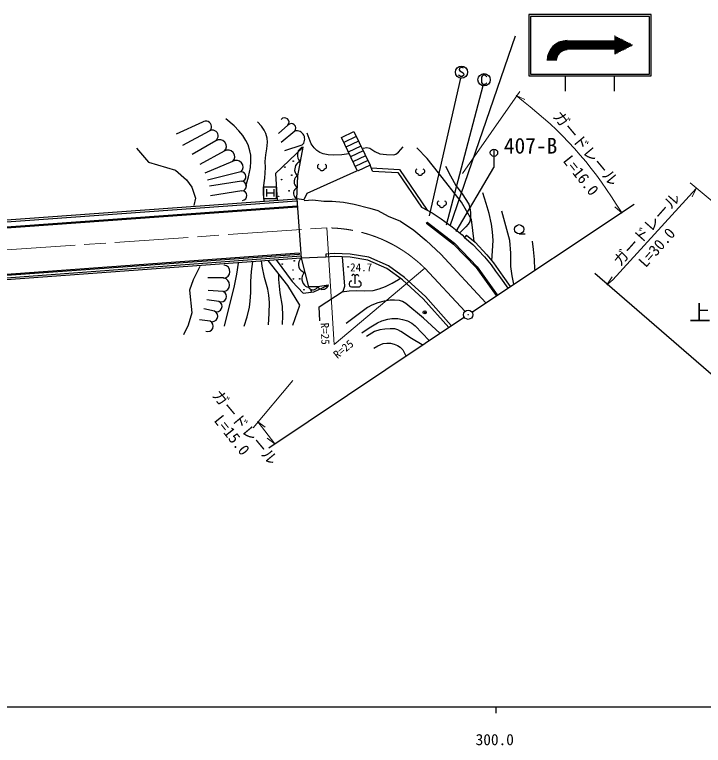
# Model space of a CAD drawing. Units: millimetres, scale not verified. Extents: x 40000 to 680000, y 20000 to 380000.
# Drawn here: x 289504 to 401882, y 198715 to 318008 of the extents above; entities that cross this region are included whole.
import ezdxf
from ezdxf.enums import TextEntityAlignment as Align

# ---------------------------------------------------------------- set-up
doc = ezdxf.new("R2010")
doc.units = ezdxf.units.MM
doc.header["$LTSCALE"] = 1000
doc.header["$PDMODE"] = 32
doc.header["$PDSIZE"] = 500
doc.linetypes.add('CHAIN', pattern=[18.5, 12, -1.5, 3.5, -1.5])
for name, color, linetype, lineweight in [('M-BGD', 7, 'Continuous', 25), ('M-BGD-EXST', 7, 'Continuous', 25), ('M-BMK', 2, 'CHAIN', 13), ('M-BMK-OTRS', 5, 'Continuous', 25), ('M-BMK-SRVR', 3, 'Continuous', 25), ('M-STR-HTXT', 7, 'Continuous', 13), ('M-STR-STR1', 1, 'Continuous', 25), ('M-STR-STRC', 7, 'Continuous', 25), ('M-TTL-BAND', 7, 'Continuous', 25)]:
    doc.layers.add(name, color=color, linetype=linetype, lineweight=lineweight)
doc.layers.add('M-OTRS', color=6, linetype='Continuous')
doc.styles.add('ＭＳ ゴシック', font='')
doc.styles.get('ＭＳ ゴシック').set_extended_font_data('MS Gothic')

msp = doc.modelspace()

# ---------------------------------------------------------------- linework, layer by layer
at = {"layer": 'M-BGD'}
for p, q in [((320173, 300452), (315876, 298498)), ((334102, 299960), (332534, 298597)), ((321247, 298962), (316902, 296643)), ((335207, 299008), (332996, 297157)), ((342817, 297929), (344868, 298906)), ((344868, 298906), (347491, 293405)), ((322356, 297387), (318464, 295178)), ((345439, 292427), (342817, 297929)), ((345243, 298121), (343192, 297143)), ((345618, 297335), (343566, 296357)), ((309410, 296188), (311328, 293910)), ((336596, 296386), (332071, 292067)), ((336390, 296695), (333511, 295769)), ((335721, 291707), (336596, 296386)), ((335988, 296011), (335794, 295755)), ((336165, 296174), (335988, 296011)), ((336333, 296289), (336165, 296174)), ((336596, 296386), (336333, 296289)), ((345992, 296549), (343941, 295571)), ((356802, 294521), (355125, 296278)), ((323714, 295708), (319734, 293567)), ((335641, 295197), (335635, 294905)), ((335635, 294905), (335724, 294596)), ((335694, 295480), (335641, 295197)), ((335794, 295755), (335694, 295480)), ((346367, 295763), (344315, 294785)), ((346742, 294977), (344690, 293999)), ((311328, 293910), (315763, 292592)), ((325073, 294030), (320515, 292151)), ((335548, 293652), (335353, 293395)), ((335724, 293814), (335548, 293652)), ((335724, 294596), (335830, 294381)), ((335892, 293930), (335724, 293814)), ((335830, 294381), (335945, 294213)), ((336155, 294027), (335892, 293930)), ((335945, 294213), (336155, 294027)), ((339031, 293510), (338941, 293390)), ((339151, 293570), (339031, 293510)), ((340291, 293510), (340171, 293570)), ((340381, 293390), (340291, 293510)), ((347116, 294191), (345065, 293213)), ((358638, 292206), (356802, 294521)), ((315763, 292592), (317561, 291034)), ((326431, 292352), (320954, 290979)), ((335200, 292838), (335195, 292546)), ((335195, 292546), (335283, 292237)), ((335253, 293121), (335200, 292838)), ((335353, 293395), (335253, 293121)), ((345285, 292427), (337161, 288828)), ((338941, 293390), (338911, 293270)), ((338911, 293270), (338911, 293150)), ((338911, 293150), (338941, 293030)), ((338941, 293030), (339001, 292940)), ((339001, 292940), (339091, 292880)), ((339091, 292880), (339211, 292850)), ((339211, 292850), (339271, 292850)), ((339271, 292850), (339301, 292760)), ((339301, 292760), (339361, 292670)), ((339361, 292670), (339481, 292580)), ((339481, 292580), (339601, 292550)), ((339601, 292550), (339721, 292550)), ((339721, 292550), (339811, 292580)), ((339811, 292580), (339931, 292640)), ((339931, 292640), (339991, 292700)), ((339991, 292700), (340021, 292760)), ((340021, 292760), (340051, 292850)), ((340051, 292850), (340111, 292850)), ((340111, 292850), (340231, 292880)), ((340231, 292880), (340321, 292940)), ((340321, 292940), (340381, 293030)), ((340411, 293270), (340381, 293390)), ((340381, 293030), (340411, 293150)), ((340411, 293150), (340411, 293270)), ((347491, 293405), (345439, 292427)), ((347874, 292459), (347491, 293405)), ((347667, 292971), (352315, 292720)), ((347874, 292459), (352040, 292234)), ((352315, 292720), (356810, 286065)), ((354946, 292620), (354916, 292500)), ((354916, 292500), (354916, 292380)), ((354916, 292380), (354946, 292260)), ((355036, 292740), (354946, 292620)), ((355156, 292800), (355036, 292740)), ((356296, 292740), (356176, 292800)), ((356386, 292620), (356296, 292740)), ((356416, 292500), (356386, 292620)), ((356386, 292260), (356416, 292380)), ((356416, 292380), (356416, 292500)), ((332071, 292067), (332332, 287686)), ((335163, 291124), (335115, 290898)), ((335287, 291346), (335163, 291124)), ((335283, 292237), (335390, 292021)), ((335408, 291493), (335287, 291346)), ((335390, 292021), (335505, 291853)), ((335527, 291602), (335408, 291493)), ((335505, 291853), (335714, 291668)), ((335721, 291707), (335527, 291602)), ((335551, 287918), (335721, 291707)), ((352040, 292234), (355868, 286566)), ((354946, 292260), (355006, 292170)), ((355006, 292170), (355096, 292110)), ((355096, 292110), (355216, 292080)), ((355216, 292080), (355276, 292080)), ((355276, 292080), (355306, 291990)), ((355306, 291990), (355366, 291900)), ((355366, 291900), (355486, 291810)), ((355486, 291810), (355606, 291780)), ((355606, 291780), (355726, 291780)), ((355726, 291780), (355816, 291810)), ((355816, 291810), (355936, 291870)), ((355936, 291870), (355996, 291930)), ((355996, 291930), (356026, 291990)), ((356026, 291990), (356056, 292080)), ((356056, 292080), (356116, 292080)), ((356116, 292080), (356236, 292110)), ((356236, 292110), (356326, 292170)), ((356326, 292170), (356386, 292260)), ((362431, 287375), (358638, 292206)), ((317561, 291034), (318400, 289835)), ((326511, 290794), (321296, 290002)), ((330185, 287918), (330185, 289918)), ((330185, 289918), (332185, 289918)), ((332185, 289918), (332185, 287918)), ((335115, 290898), (335104, 290670)), ((335104, 290670), (335132, 290440)), ((335132, 290440), (335236, 290207)), ((335236, 290207), (335343, 290051)), ((335343, 290051), (335452, 289932)), ((335452, 289932), (335636, 289809)), ((318400, 289835), (319000, 288037)), ((326591, 289236), (321491, 288440)), ((330585, 289518), (330585, 288318)), ((330585, 288918), (331785, 288918)), ((331785, 289518), (331785, 288318)), ((335029, 289000), (335019, 288772)), ((335019, 288772), (335047, 288542)), ((335077, 289226), (335029, 289000)), ((335202, 289448), (335077, 289226)), ((335322, 289595), (335202, 289448)), ((335441, 289704), (335322, 289595)), ((335636, 289809), (335441, 289704)), ((337161, 288828), (336698, 287799)), ((319000, 288037), (318760, 286838)), ((332185, 287918), (330185, 287918)), ((335047, 288542), (335150, 288309)), ((335150, 288309), (335258, 288152)), ((335258, 288152), (335366, 288033)), ((335366, 288033), (335551, 287911)), ((336698, 287799), (335552, 287937)), ((336750, 287645), (338138, 287748)), ((338138, 287748), (339938, 287542)), ((339938, 287542), (341326, 287542)), ((341326, 287542), (343177, 287388)), ((358576, 287508), (358486, 287388)), ((358696, 287568), (358576, 287508)), ((359836, 287508), (359716, 287568)), ((359926, 287388), (359836, 287508)), ((343177, 287388), (344925, 287080)), ((344925, 287080), (347445, 286411)), ((347445, 286411), (348781, 286051)), ((355868, 286566), (357632, 285628)), ((358486, 287388), (358456, 287268)), ((358456, 287268), (358456, 287148)), ((358456, 287148), (358486, 287028)), ((358486, 287028), (358546, 286938)), ((358546, 286938), (358636, 286878)), ((358636, 286878), (358756, 286848)), ((358756, 286848), (358816, 286848)), ((358816, 286848), (358846, 286758)), ((358846, 286758), (358906, 286668)), ((358906, 286668), (359026, 286578)), ((359026, 286578), (359146, 286548)), ((359146, 286548), (359266, 286548)), ((359266, 286548), (359356, 286578)), ((359356, 286578), (359476, 286638)), ((359476, 286638), (359536, 286698)), ((359536, 286698), (359566, 286758)), ((359566, 286758), (359596, 286848)), ((359596, 286848), (359656, 286848)), ((359656, 286848), (359776, 286878)), ((359776, 286878), (359866, 286938)), ((359866, 286938), (359926, 287028)), ((359956, 287268), (359926, 287388)), ((359926, 287028), (359956, 287148)), ((359956, 287148), (359956, 287268)), ((364028, 284540), (362431, 287375)), ((348781, 286051), (350478, 285126)), ((350478, 285126), (352483, 284303)), ((357632, 285628), (359096, 284652)), ((352483, 284303), (354622, 282824)), ((359096, 284652), (360898, 283339)), ((364468, 280947), (364028, 284540)), ((354622, 282824), (356630, 281117)), ((360898, 283339), (362512, 282063)), ((362512, 282063), (362924, 281650)), ((363249, 282030), (362924, 281650)), ((362924, 281650), (364289, 280483)), ((363249, 282030), (364634, 280845)), ((371825, 282202), (372825, 282202)), ((356630, 281117), (359040, 278908)), ((364289, 280483), (366168, 278478)), ((364634, 280845), (366545, 278807)), ((332191, 277965), (334767, 274442)), ((336071, 278070), (335965, 277895)), ((336269, 278267), (336071, 278070)), ((340297, 278409), (336269, 278267)), ((336269, 278267), (337433, 273554)), ((341667, 279008), (340261, 278908)), ((340261, 278908), (340297, 278409)), ((341675, 278507), (340297, 278409)), ((344278, 278908), (341667, 279008)), ((344227, 278409), (341675, 278507)), ((343379, 273657), (343002, 278456)), ((347147, 277922), (344227, 278409)), ((347291, 278405), (344278, 278908)), ((350504, 276999), (347291, 278405)), ((359040, 278908), (366371, 270974)), ((366168, 278478), (367233, 277163)), ((366545, 278807), (367630, 277467)), ((319719, 276889), (318640, 274732)), ((334073, 273766), (330888, 277868)), ((335872, 277674), (335801, 277360)), ((335801, 277360), (335823, 277069)), ((335823, 277069), (335892, 276789)), ((335965, 277895), (335872, 277674)), ((335892, 276789), (336008, 276521)), ((350254, 276563), (347147, 277922)), ((353115, 275091), (350504, 276999)), ((367233, 277163), (367985, 276129)), ((367630, 277467), (368390, 276421)), ((336008, 276521), (336217, 276276)), ((336217, 276276), (336403, 276124)), ((336403, 276124), (336577, 276019)), ((336638, 275731), (336528, 275550)), ((336577, 276019), (336845, 275937)), ((336845, 275937), (336638, 275731)), ((352799, 274704), (350254, 276563)), ((367985, 276129), (368768, 275033)), ((368390, 276421), (369176, 275322)), ((318640, 274732), (318041, 273053)), ((323598, 275015), (321012, 275046)), ((334767, 274442), (336597, 272560)), ((336431, 275320), (336357, 274992)), ((336357, 274992), (336380, 274689)), ((336380, 274689), (336452, 274398)), ((336528, 275550), (336431, 275320)), ((336452, 274398), (336573, 274119)), ((344302, 274477), (344142, 274317)), ((344502, 274517), (344302, 274477)), ((344582, 275477), (344502, 275317)), ((344702, 275557), (344582, 275477)), ((344862, 275557), (344702, 275557)), ((344982, 275477), (344862, 275557)), ((345062, 275357), (344982, 275477)), ((345062, 275357), (345142, 275477)), ((345062, 274037), (345062, 275357)), ((345142, 275477), (345262, 275557)), ((345262, 275557), (345422, 275557)), ((345422, 275557), (345542, 275477)), ((345542, 275477), (345622, 275317)), ((345822, 274477), (345622, 274517)), ((345942, 274357), (345822, 274477)), ((356174, 271626), (352799, 274704)), ((356530, 271978), (353115, 275091)), ((368768, 275033), (369958, 273341)), ((369176, 275322), (370367, 273629)), ((336021, 270573), (334073, 273766)), ((336573, 274119), (336790, 273863)), ((336790, 273863), (336984, 273705)), ((336984, 273705), (337165, 273596)), ((337165, 273596), (337444, 273510)), ((337433, 273554), (337523, 273404)), ((338950, 273554), (337433, 273554)), ((337523, 273404), (337613, 273314)), ((337613, 273314), (337733, 273224)), ((337733, 273224), (337913, 273134)), ((338322, 272769), (340675, 273867)), ((338453, 273134), (338633, 273224)), ((338633, 273224), (338753, 273314)), ((338753, 273314), (338843, 273404)), ((338843, 273404), (338933, 273554)), ((340675, 273867), (338950, 273554)), ((338950, 273554), (339088, 273396)), ((339088, 273396), (339214, 273309)), ((339214, 273309), (339375, 273228)), ((339375, 273228), (339606, 273161)), ((339825, 273164), (340038, 273203)), ((340038, 273203), (340244, 273277)), ((340244, 273277), (340437, 273422)), ((340437, 273422), (340559, 273554)), ((340559, 273554), (340646, 273679)), ((340646, 273679), (340720, 273876)), ((343109, 272846), (343379, 273657)), ((344142, 274317), (344062, 274117)), ((344062, 274117), (344062, 273957)), ((344062, 273957), (344142, 273757)), ((344142, 273757), (344262, 273637)), ((344262, 273637), (344462, 273557)), ((344462, 273557), (345662, 273557)), ((345662, 273557), (345782, 273597)), ((345782, 273597), (345942, 273717)), ((346022, 274237), (345942, 274357)), ((345942, 273717), (346022, 273837)), ((346062, 274117), (346022, 274237)), ((346022, 273837), (346062, 273997)), ((346062, 273997), (346062, 274117)), ((318041, 273053), (318400, 269338)), ((323555, 272814), (321073, 272977)), ((336597, 272560), (338322, 272769)), ((337913, 273134), (338093, 273104)), ((338093, 273104), (338273, 273104)), ((338273, 273104), (338453, 273134)), ((339213, 270303), (343109, 272846)), ((339606, 273161), (339825, 273164)), ((322835, 271196), (320890, 271455)), ((360375, 266925), (356174, 271626)), ((360748, 267258), (356530, 271978)), ((322116, 269577), (320373, 269965)), ((334884, 267327), (336021, 270573)), ((339321, 268030), (339213, 270303)), ((318400, 269338), (317801, 267300)), ((317801, 267300), (317082, 265742)), ((321397, 267959), (319673, 268200))]:
    msp.add_line(p, q, dxfattribs=at)
for points in [[(327238, 290010), (327683, 291549), (327987, 293037), (328071, 294037), (328030, 295038), (327898, 295796), (327594, 296757), (327251, 297485), (326748, 298273), (326109, 299046), (325301, 299849), (323947, 301014)], [(330220, 287542), (330123, 288741), (330138, 289740), (330331, 291330), (330422, 293027), (330401, 294028), (330503, 295125), (330674, 296111), (330756, 297204), (330707, 297813), (330513, 298590), (330242, 299152), (329775, 299798), (329140, 300499)], [(344051, 295306), (342867, 295130), (341466, 295044), (340662, 295104), (339866, 295280), (339309, 295508), (338802, 295838), (338371, 296258), (337905, 296923), (337213, 298649)], [(346365, 296232), (346985, 296295), (347445, 296232), (348276, 295681), (349072, 295298), (350170, 295152), (351382, 295121), (351680, 295219), (352152, 295547), (352895, 296438)], [(359796, 293284), (360599, 291674), (361504, 290118), (362540, 288734), (363624, 287067), (363800, 286488), (363902, 285686), (363900, 285045), (363750, 284253), (363526, 283814), (363138, 283359), (362112, 282304)], [(367342, 277833), (367497, 279425), (367559, 281150), (367485, 282550), (367317, 283777), (366919, 285533), (366451, 287151), (365905, 288892)], [(370945, 273994), (370669, 275371), (370477, 276879), (370462, 279084), (370311, 281134), (368995, 285925)], [(374376, 276411), (374340, 278012), (374188, 279666), (373986, 281012)], [(325957, 277445), (325708, 275661), (325332, 273728), (323684, 267165)], [(326931, 267165), (327422, 268699), (327808, 270250), (327950, 271239), (328020, 272634), (328047, 274440), (328173, 276097), (328392, 277716)], [(330935, 267381), (331059, 269201), (331077, 271006), (330978, 272193), (330798, 273181), (330277, 275114), (329907, 276970), (329798, 277878)], [(333207, 267435), (333273, 268841), (333228, 270437), (332851, 272596), (332612, 274763), (332612, 275659)], [(342890, 272739), (344080, 272917), (345252, 272984), (346656, 272915), (348000, 272992), (348970, 273247), (350033, 273651), (351095, 274163), (352120, 274786), (352372, 274950)], [(358857, 266008), (356194, 268431), (353333, 270875), (352812, 271158), (352286, 271324), (351485, 271413), (350791, 271388), (349804, 271231), (348747, 270944), (347814, 270583), (347066, 270179), (343578, 267580)], [(346147, 266040), (347329, 266868), (348719, 267692), (349444, 268012), (350389, 268292), (351028, 268387), (352035, 268387), (352817, 268257), (353586, 268003), (354298, 267631), (354877, 267192), (357142, 264792)], [(356008, 264092), (354274, 265109), (352520, 266287), (352003, 266569), (351555, 266692), (350756, 266726), (349931, 266648), (349109, 266539), (348211, 266278), (346919, 265467)], [(348098, 263551), (348791, 263963), (349616, 264295), (350211, 264387), (350854, 264367), (351446, 264236), (351998, 263992), (352405, 263707), (352829, 263270), (353355, 262323)]]:
    msp.add_lwpolyline(points, dxfattribs=at)
for centre, radius in [((334967, 294091), 50), ((334967, 294091), 30), ((334967, 294091), 10), ((333591, 293126), 50), ((333591, 293126), 30), ((333591, 293126), 10), ((333058, 291074), 50), ((333058, 291074), 30), ((333058, 291074), 10), ((334720, 291792), 50), ((334720, 291792), 30), ((334720, 291792), 10), ((334289, 289247), 50), ((334289, 289247), 30), ((334289, 289247), 10), ((332585, 288344), 50), ((332585, 288344), 30), ((332585, 288344), 10), ((371825, 282962), 760), ((333167, 277282), 50), ((333167, 277282), 30), ((333167, 277282), 10), ((335132, 277808), 50), ((335132, 277808), 30), ((335132, 277808), 10), ((343932, 276819), 50), ((343932, 276819), 30), ((343932, 276819), 10), ((334926, 276322), 50), ((334926, 276322), 30), ((334926, 276322), 10), ((334995, 274860), 50), ((334995, 274860), 30), ((334995, 274860), 10), ((336023, 274883), 50), ((336023, 274883), 30), ((336023, 274883), 10), ((336708, 273101), 50), ((336708, 273101), 30), ((336708, 273101), 10), ((337874, 272918), 50), ((337874, 272918), 30), ((337874, 272918), 10)]:
    msp.add_circle(centre, radius, dxfattribs=at)
for centre, radius, start, end in [((320710, 299707), 918, 305.80334, 125.80335), ((333549, 300435), 729, 319.28915, 139.28915), ((334655, 299484), 729, 319.28915, 139.28915), ((321784, 298218), 918, 305.80334, 125.80335), ((335492, 297695), 1344, 311.90247, 102.2417), ((322971, 296495), 1083, 313.37216, 124.6098), ((324329, 294817), 1083, 313.37216, 124.6098), ((325688, 293139), 1083, 313.37216, 124.6098), ((326471, 291573), 780, 272.93567, 92.93567), ((326551, 290015), 780, 272.93567, 92.93567), ((326631, 288456), 780, 272.93567, 92.93567), ((323562, 276052), 1082, 272.77292, 84.0448), ((323502, 273895), 1082, 272.77292, 84.0448), ((323195, 272005), 885, 246.03751, 66.03751), ((322476, 270386), 885, 246.03751, 66.03751), ((321757, 268768), 885, 246.03751, 66.03751), ((321037, 267150), 885, 246.03751, 66.03751)]:
    msp.add_arc(centre, radius, start, end, dxfattribs=at)
at = {"layer": 'M-BGD-EXST'}
for p, q in [((362099, 309247), (362059, 309007)), ((362059, 309007), (362139, 308807)), ((362339, 309367), (362099, 309247)), ((362499, 309367), (362339, 309367)), ((362659, 309327), (362499, 309367)), ((362739, 309247), (362659, 309327)), ((362019, 308047), (361939, 308167)), ((362259, 307927), (362019, 308047)), ((362139, 308807), (362699, 308487)), ((362539, 307927), (362259, 307927)), ((362739, 308047), (362539, 307927)), ((362699, 308487), (362779, 308287)), ((362779, 308287), (362739, 308047)), ((365778, 307981), (365658, 307821)), ((365658, 307821), (365658, 306941)), ((365938, 308101), (365778, 307981)), ((366298, 308101), (365938, 308101)), ((366458, 307981), (366298, 308101)), ((366538, 307861), (366458, 307981)), ((357178, 285178), (362310, 307617)), ((365658, 306941), (365778, 306781)), ((365778, 306781), (365938, 306661)), ((365938, 306661), (366298, 306661)), ((366298, 306661), (366458, 306741)), ((366458, 306741), (366538, 306861)), ((365918, 306402), (359929, 283637))]:
    msp.add_line(p, q, dxfattribs=at)
for centre in [(362419, 308607), (366098, 307381)]:
    msp.add_circle(centre, 1000, dxfattribs=at)
at = {"layer": 'M-BMK'}
for p, q in [((268952, 278289), (340421, 283193)), ((362995, 269560), (356437, 276598))]:
    msp.add_line(p, q, dxfattribs=at)
msp.add_arc((340384, 260356), 22837, 45.3334, 89.90633, dxfattribs=at)
at = {"layer": 'M-BMK-OTRS'}
for p, q in [((364130, 269428), (390584, 287074)), ((411593, 251978), (384158, 275766)), ((362883, 268595), (330957, 247238))]:
    msp.add_line(p, q, dxfattribs=at)
at = {"layer": 'M-BMK-SRVR'}
for radius in [750, 30]:
    msp.add_circle((363506, 269012), radius, dxfattribs=at)
at = {"layer": 'M-OTRS'}
msp.add_point((356416, 269398), dxfattribs=at)
at = {"layer": 'M-STR-HTXT'}
for p, q in [((362584, 292062), (371939, 305449)), ((371351, 304792), (372772, 304154)), ((372514, 303822), (371351, 304792)), ((414290, 278331), (399728, 290525)), ((387098, 274706), (400730, 289642)), ((400730, 289642), (400029, 288251)), ((388607, 285598), (387435, 286625)), ((387637, 287084), (388607, 285598)), ((340421, 283193), (341639, 264138)), ((356437, 276598), (341639, 264138)), ((386149, 273877), (387002, 275180)), ((387098, 274706), (386149, 273877)), ((328432, 250550), (334908, 258296)), ((329148, 251570), (330400, 250644)), ((329782, 250754), (329148, 251570)), ((329782, 250754), (331958, 247944)), ((331958, 247944), (330707, 248873))]:
    msp.add_line(p, q, dxfattribs=at)
msp.add_arc((334986, 254716), 61804, 31.58177, 52.61227, dxfattribs=at)
at = {"layer": 'M-STR-STR1'}
for p, q in [((116104, 272119), (335551, 287918)), ((116125, 271820), (335573, 287619)), ((335551, 287918), (336269, 278267)), ((336247, 278566), (116901, 262318)), ((336269, 278267), (116923, 262019))]:
    msp.add_line(p, q, dxfattribs=at)
at = {"layer": 'M-STR-STRC'}
for p, q in [((393390, 318008), (373390, 318008)), ((373390, 318008), (373390, 308008)), ((393090, 317708), (373690, 317708)), ((373690, 317708), (373690, 308308)), ((393090, 308308), (393090, 317708)), ((393390, 308008), (393390, 318008)), ((360553, 283504), (371202, 314529)), ((387470, 314468), (387390, 314468)), ((387730, 314338), (387390, 314338)), ((387990, 314208), (387390, 314208)), ((388250, 314078), (387390, 314078)), ((388510, 313948), (387390, 313948)), ((388770, 313818), (387390, 313818)), ((389670, 312648), (377210, 312648)), ((389930, 312778), (377330, 312778)), ((390190, 312908), (377462, 312908)), ((390330, 313038), (377613, 313038)), ((390070, 313168), (377789, 313168)), ((389810, 313298), (377986, 313298)), ((389550, 313428), (378218, 313428)), ((389290, 313558), (378529, 313558)), ((389030, 313688), (378984, 313688)), ((378200, 311478), (376548, 311478)), ((378290, 311608), (376594, 311608)), ((378409, 311738), (376643, 311738)), ((378555, 311868), (376696, 311868)), ((378736, 311998), (376757, 311998)), ((378999, 312128), (376831, 312128)), ((379640, 312258), (376912, 312258)), ((389150, 312388), (377000, 312388)), ((389410, 312518), (377098, 312518)), ((388890, 312258), (387390, 312258)), ((388630, 312128), (387390, 312128)), ((388370, 311998), (387390, 311998)), ((388110, 311868), (387390, 311868)), ((387850, 311738), (387390, 311738)), ((387590, 311608), (387390, 311608)), ((377898, 310568), (376395, 310568)), ((377914, 310698), (376404, 310698)), ((377929, 310828), (376416, 310828)), ((377962, 310958), (376432, 310958)), ((378001, 311088), (376451, 311088)), ((378052, 311218), (376481, 311218)), ((378116, 311348), (376513, 311348)), ((373390, 308008), (393390, 308008)), ((373690, 308308), (393090, 308308)), ((379390, 305508), (379390, 308008)), ((387390, 305508), (387390, 308008)), ((367712, 296062), (367712, 293062)), ((361559, 282581), (367712, 293062)), ((126274, 271713), (335585, 286802)), ((126288, 271513), (335599, 286603)), ((335585, 286802), (335599, 286603)), ((356677, 283966), (356856, 284129)), ((356691, 283941), (361116, 280549)), ((356813, 284100), (361250, 280699)), ((361116, 280549), (364803, 276715)), ((361250, 280699), (364958, 276843)), ((335942, 279058), (116903, 263196)), ((335956, 278858), (116918, 262997)), ((335942, 279058), (335956, 278858)), ((364958, 276843), (368211, 272258)), ((364803, 276715), (368048, 272143))]:
    msp.add_line(p, q, dxfattribs=at)
msp.add_circle((367712, 295462), 600, dxfattribs=at)
for radius in [3250, 1750]:
    msp.add_arc((379640, 310508), radius, 90, 180, dxfattribs=at)
at = {"layer": 'M-TTL-BAND'}
for p, q in [((40000, 205000), (579000, 205000)), ((368000, 205000), (368000, 204000))]:
    msp.add_line(p, q, dxfattribs=at)

# ---------------------------------------------------------------- texts
at = {"layer": 'M-BGD', "style": 'ＭＳ ゴシック'}
for s, height, p in [('24.7', 1320, (344243, 275698)), ('上関大橋', 2566, (399572, 267286))]:
    msp.add_text(s, height=height, dxfattribs=at).set_placement(p, align=Align.BOTTOM_LEFT)
at = {"layer": 'M-STR-HTXT', "style": 'ＭＳ ゴシック'}
for s, height, rotation, p in [('ガードレール ', 1833, 309.8, (376807, 301015)), ('L=16.0', 1833, 308.5, (378435, 293779)), ('ガードレール ', 1833, 48.4, (388726, 276408)), ('L=30.0', 1833, 48.4, (392886, 276225)), ('R=25', 1320, 271.9, (339056, 267673)), ('R=25', 1320, 39.4, (342425, 261454)), ('ガードレール ', 1833, 309.8, (321191, 255475)), ('L=15.0', 1833, 308.5, (321493, 251384))]:
    msp.add_text(s, height=height, rotation=rotation, dxfattribs=at).set_placement(p, align=Align.BOTTOM_LEFT)
at = {"layer": 'M-STR-STRC', "style": 'ＭＳ ゴシック'}
msp.add_text('407-B', height=2566, dxfattribs=at).set_placement((369325, 294548), align=Align.BOTTOM_LEFT)
at = {"layer": 'M-TTL-BAND', "style": 'ＭＳ ゴシック'}
msp.add_text('300.0', height=1833, dxfattribs=at).set_placement((367844, 198195), align=Align.BOTTOM_CENTER)

doc.saveas('drawing.dxf')
